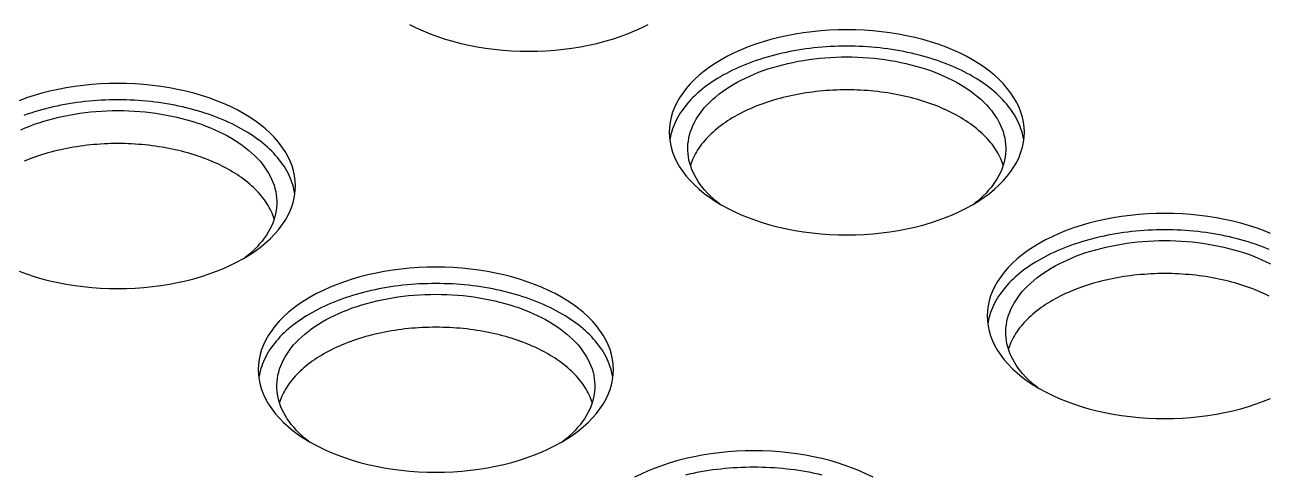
# Model space of a CAD drawing. Extents: x 1.5 to 17.7, y 2.4 to 12.
# Drawn here: x 11.635 to 15.489, y 7.141 to 8.534 of the extents above; entities that cross this region are included whole.
import ezdxf

# ---------------------------------------------------------------- set-up
doc = ezdxf.new("R2010")
doc.units = 0
doc.layers.get('0').update_dxf_attribs({"linetype": 'CONTINUOUS'})

# ---------------------------------------------------------------- blocks, each defined once
blk = doc.blocks.new('A$C44197991')
at = {"color": 0, "linetype": 'CONTINUOUS'}
for points in [[(14.9856, 0.2503, 0), (15.006, 0.2401, 0), (15.0273, 0.2305, 0), (15.0494, 0.2215, 0), (15.0722, 0.2132, 0), (15.0957, 0.2055, 0), (15.1198, 0.1985, 0), (15.1445, 0.1922, 0), (15.1697, 0.1866, 0), (15.1953, 0.1817, 0), (15.2213, 0.1775, 0), (15.2476, 0.1741, 0), (15.2742, 0.1714, 0), (15.301, 0.1695, 0), (15.328, 0.1684, 0), (15.3549, 0.168, 0), (15.3819, 0.1684, 0), (15.4089, 0.1695, 0), (15.4356, 0.1714, 0), (15.4622, 0.1741, 0), (15.4886, 0.1775, 0), (15.5146, 0.1817, 0), (15.5402, 0.1866, 0), (15.5654, 0.1922, 0), (15.5901, 0.1985, 0), (15.6142, 0.2055, 0), (15.6377, 0.2132, 0), (15.6605, 0.2215, 0), (15.6826, 0.2305, 0), (15.7039, 0.2401, 0), (15.7243, 0.2503, 0)], [(16.7288, -0.3076, 0), (16.7474, -0.2963, 0), (16.765, -0.2845, 0), (16.7816, -0.2723, 0), (16.7972, -0.2595, 0), (16.8116, -0.2463, 0), (16.8249, -0.2328, 0), (16.837, -0.2189, 0), (16.848, -0.2046, 0), (16.8577, -0.1901, 0), (16.8662, -0.1753, 0), (16.8734, -0.1603, 0), (16.8793, -0.145, 0), (16.8839, -0.1297, 0), (16.8872, -0.1142, 0), (16.8892, -0.0987, 0), (16.8898, -0.0831, 0), (16.8892, -0.0675, 0), (16.8872, -0.052, 0), (16.8839, -0.0365, 0), (16.8793, -0.0211, 0), (16.8734, -0.0059, 0), (16.8662, 0.0091, 0), (16.8577, 0.0239, 0), (16.848, 0.0384, 0), (16.837, 0.0527, 0), (16.8249, 0.0666, 0), (16.8116, 0.0802, 0), (16.7972, 0.0933, 0), (16.7816, 0.1061, 0), (16.765, 0.1183, 0), (16.7474, 0.1302, 0), (16.7288, 0.1414, 0), (16.7092, 0.1522, 0), (16.6888, 0.1624, 0), (16.6675, 0.172, 0), (16.6454, 0.1809, 0), (16.6226, 0.1893, 0), (16.5991, 0.1969, 0), (16.575, 0.204, 0), (16.5503, 0.2103, 0), (16.5251, 0.2159, 0), (16.4995, 0.2208, 0), (16.4735, 0.2249, 0), (16.4471, 0.2283, 0), (16.4205, 0.231, 0), (16.3938, 0.2329, 0), (16.3668, 0.2341, 0), (16.3398, 0.2344, 0), (16.3129, 0.2341, 0), (16.2859, 0.2329, 0), (16.2591, 0.231, 0), (16.2325, 0.2283, 0), (16.2062, 0.2249, 0), (16.1802, 0.2208, 0), (16.1546, 0.2159, 0), (16.1294, 0.2103, 0), (16.1047, 0.204, 0), (16.0806, 0.1969, 0), (16.0571, 0.1893, 0), (16.0343, 0.1809, 0), (16.0122, 0.172, 0), (15.9909, 0.1624, 0), (15.9705, 0.1522, 0), (15.9509, 0.1414, 0), (15.9323, 0.1302, 0), (15.9147, 0.1183, 0), (15.8981, 0.1061, 0), (15.8825, 0.0933, 0), (15.8681, 0.0802, 0), (15.8548, 0.0666, 0), (15.8426, 0.0527, 0), (15.8317, 0.0384, 0), (15.822, 0.0239, 0), (15.8135, 0.0091, 0), (15.8063, -0.0059, 0), (15.8004, -0.0211, 0), (15.7958, -0.0365, 0), (15.7925, -0.052, 0), (15.7905, -0.0675, 0), (15.7898, -0.0831, 0), (15.7905, -0.0987, 0), (15.7925, -0.1142, 0), (15.7958, -0.1297, 0), (15.8004, -0.145, 0), (15.8063, -0.1603, 0), (15.8135, -0.1753, 0), (15.822, -0.1901, 0), (15.8317, -0.2046, 0), (15.8426, -0.2189, 0), (15.8548, -0.2328, 0), (15.8681, -0.2463, 0), (15.8825, -0.2595, 0), (15.8981, -0.2723, 0), (15.9147, -0.2845, 0), (15.9323, -0.2963, 0), (15.9509, -0.3076, 0), (15.9705, -0.3184, 0), (15.9909, -0.3286, 0), (16.0122, -0.3382, 0), (16.0343, -0.3471, 0), (16.0571, -0.3555, 0), (16.0806, -0.3631, 0), (16.1047, -0.3702, 0), (16.1294, -0.3765, 0), (16.1546, -0.3821, 0), (16.1802, -0.387, 0), (16.2062, -0.3911, 0), (16.2325, -0.3945, 0), (16.2591, -0.3972, 0), (16.2859, -0.3991, 0), (16.3129, -0.4003, 0), (16.3398, -0.4006, 0), (16.3668, -0.4003, 0), (16.3938, -0.3991, 0), (16.4205, -0.3972, 0), (16.4471, -0.3945, 0), (16.4735, -0.3911, 0), (16.4995, -0.387, 0), (16.5251, -0.3821, 0), (16.5503, -0.3765, 0), (16.575, -0.3702, 0), (16.5991, -0.3631, 0), (16.6226, -0.3555, 0), (16.6454, -0.3471, 0), (16.6675, -0.3382, 0), (16.6888, -0.3286, 0), (16.7092, -0.3184, 0), (16.7288, -0.3076, 0)], [(16.8881, -0.1086, 0), (16.8869, -0.1013, 0), (16.8854, -0.0939, 0), (16.8836, -0.0866, 0), (16.8816, -0.0793, 0), (16.8792, -0.072, 0), (16.8766, -0.0648, 0), (16.8736, -0.0576, 0), (16.8704, -0.0504, 0), (16.8669, -0.0433, 0), (16.8631, -0.0363, 0), (16.859, -0.0293, 0), (16.8546, -0.0223, 0), (16.85, -0.0154, 0), (16.845, -0.0086, 0), (16.8398, -0.0018, 0), (16.8344, 0.0049, 0), (16.8286, 0.0115, 0), (16.8226, 0.018, 0), (16.8164, 0.0244, 0), (16.8098, 0.0308, 0), (16.803, 0.0371, 0), (16.796, 0.0433, 0), (16.7887, 0.0493, 0), (16.7812, 0.0553, 0), (16.7735, 0.0612, 0), (16.7655, 0.067, 0), (16.7572, 0.0727, 0), (16.7488, 0.0782, 0), (16.7401, 0.0837, 0), (16.7312, 0.089, 0), (16.7221, 0.0942, 0), (16.7128, 0.0993, 0), (16.7033, 0.1042, 0), (16.6936, 0.109, 0), (16.6837, 0.1137, 0), (16.6736, 0.1183, 0), (16.6633, 0.1227, 0), (16.6529, 0.127, 0), (16.6423, 0.1311, 0), (16.6315, 0.1351, 0), (16.6205, 0.1389, 0), (16.6094, 0.1426, 0), (16.5982, 0.1462, 0), (16.5868, 0.1496, 0), (16.5753, 0.1528, 0), (16.5637, 0.1559, 0), (16.5519, 0.1589, 0), (16.5401, 0.1616, 0), (16.5281, 0.1642, 0), (16.516, 0.1667, 0), (16.5038, 0.169, 0), (16.4915, 0.1711, 0), (16.4792, 0.1731, 0), (16.4668, 0.1748, 0), (16.4543, 0.1765, 0), (16.4417, 0.1779, 0), (16.4291, 0.1792, 0), (16.4164, 0.1803, 0), (16.4037, 0.1813, 0), (16.391, 0.182, 0), (16.3782, 0.1826, 0), (16.3654, 0.1831, 0), (16.3526, 0.1833, 0), (16.3398, 0.1834, 0), (16.327, 0.1833, 0), (16.3142, 0.1831, 0), (16.3015, 0.1826, 0), (16.2887, 0.182, 0), (16.2759, 0.1813, 0), (16.2632, 0.1803, 0), (16.2506, 0.1792, 0), (16.238, 0.1779, 0), (16.2254, 0.1765, 0), (16.2129, 0.1748, 0), (16.2005, 0.1731, 0), (16.1881, 0.1711, 0), (16.1759, 0.169, 0), (16.1637, 0.1667, 0), (16.1516, 0.1642, 0), (16.1396, 0.1616, 0), (16.1278, 0.1589, 0), (16.116, 0.1559, 0), (16.1044, 0.1528, 0), (16.0928, 0.1496, 0), (16.0815, 0.1462, 0), (16.0702, 0.1426, 0), (16.0591, 0.1389, 0), (16.0482, 0.1351, 0), (16.0374, 0.1311, 0), (16.0268, 0.127, 0), (16.0164, 0.1227, 0), (16.0061, 0.1183, 0), (15.996, 0.1137, 0), (15.9861, 0.109, 0), (15.9764, 0.1042, 0), (15.9669, 0.0993, 0), (15.9576, 0.0942, 0), (15.9485, 0.089, 0), (15.9396, 0.0837, 0), (15.9309, 0.0782, 0), (15.9225, 0.0727, 0), (15.9142, 0.067, 0), (15.9062, 0.0612, 0), (15.8985, 0.0553, 0), (15.8909, 0.0493, 0), (15.8837, 0.0433, 0), (15.8766, 0.0371, 0), (15.8699, 0.0308, 0), (15.8633, 0.0244, 0), (15.8571, 0.018, 0), (15.8511, 0.0115, 0), (15.8453, 0.0049, 0), (15.8399, -0.0018, 0), (15.8347, -0.0086, 0), (15.8297, -0.0154, 0), (15.8251, -0.0223, 0), (15.8207, -0.0293, 0), (15.8166, -0.0363, 0), (15.8128, -0.0433, 0), (15.8093, -0.0504, 0), (15.8061, -0.0576, 0), (15.8031, -0.0648, 0), (15.8005, -0.072, 0), (15.7981, -0.0793, 0), (15.796, -0.0866, 0), (15.7943, -0.0939, 0), (15.7928, -0.1013, 0), (15.7916, -0.1086, 0)], [(15.9454, -0.3044, 0), (15.9354, -0.2964, 0), (15.926, -0.2882, 0), (15.917, -0.2799, 0), (15.9085, -0.2714, 0), (15.9005, -0.2627, 0), (15.8931, -0.2538, 0), (15.8862, -0.2448, 0), (15.8799, -0.2357, 0), (15.874, -0.2265, 0), (15.8688, -0.2171, 0), (15.8641, -0.2077, 0), (15.86, -0.1981, 0), (15.8564, -0.1885, 0), (15.8535, -0.1788, 0), (15.8511, -0.1691, 0), (15.8493, -0.1593, 0), (15.8481, -0.1495, 0), (15.8474, -0.1397, 0), (15.8474, -0.1299, 0), (15.8479, -0.1201, 0), (15.8491, -0.1102, 0), (15.8508, -0.1005, 0), (15.8531, -0.0907, 0), (15.856, -0.081, 0), (15.8595, -0.0714, 0), (15.8635, -0.0619, 0), (15.8681, -0.0524, 0), (15.8733, -0.043, 0), (15.879, -0.0338, 0), (15.8853, -0.0246, 0), (15.8921, -0.0156, 0), (15.8995, -0.0068, 0), (15.9074, 0.0019, 0), (15.9158, 0.0105, 0), (15.9247, 0.0189, 0), (15.9341, 0.0271, 0), (15.944, 0.0351, 0), (15.9544, 0.0429, 0), (15.9652, 0.0504, 0), (15.9765, 0.0578, 0), (15.9882, 0.065, 0), (16.0003, 0.0718, 0), (16.0129, 0.0785, 0), (16.0258, 0.0849, 0), (16.0391, 0.091, 0), (16.0527, 0.0969, 0), (16.0667, 0.1025, 0), (16.0811, 0.1078, 0), (16.0957, 0.1128, 0), (16.1107, 0.1176, 0), (16.1259, 0.122, 0), (16.1413, 0.1261, 0), (16.157, 0.1299, 0), (16.1729, 0.1334, 0), (16.1891, 0.1366, 0), (16.2053, 0.1394, 0), (16.2218, 0.1419, 0), (16.2384, 0.1441, 0), (16.2551, 0.146, 0), (16.2719, 0.1475, 0), (16.2889, 0.1487, 0), (16.3058, 0.1495, 0), (16.3228, 0.15, 0), (16.3398, 0.1502, 0), (16.3569, 0.15, 0), (16.3739, 0.1495, 0), (16.3908, 0.1487, 0), (16.4077, 0.1475, 0), (16.4246, 0.146, 0), (16.4413, 0.1441, 0), (16.4579, 0.1419, 0), (16.4743, 0.1394, 0), (16.4906, 0.1366, 0), (16.5068, 0.1334, 0), (16.5227, 0.1299, 0), (16.5384, 0.1261, 0), (16.5538, 0.122, 0), (16.569, 0.1176, 0), (16.584, 0.1128, 0), (16.5986, 0.1078, 0), (16.6129, 0.1025, 0), (16.6269, 0.0969, 0), (16.6406, 0.091, 0), (16.6539, 0.0849, 0), (16.6668, 0.0785, 0), (16.6794, 0.0718, 0), (16.6915, 0.065, 0), (16.7032, 0.0578, 0), (16.7145, 0.0504, 0), (16.7253, 0.0429, 0), (16.7357, 0.0351, 0), (16.7456, 0.0271, 0), (16.755, 0.0189, 0), (16.7639, 0.0105, 0), (16.7723, 0.0019, 0), (16.7802, -0.0068, 0), (16.7875, -0.0156, 0), (16.7944, -0.0246, 0), (16.8007, -0.0338, 0), (16.8064, -0.043, 0), (16.8116, -0.0524, 0), (16.8162, -0.0619, 0), (16.8202, -0.0714, 0), (16.8237, -0.081, 0), (16.8266, -0.0907, 0), (16.8289, -0.1005, 0), (16.8306, -0.1102, 0), (16.8317, -0.1201, 0), (16.8323, -0.1299, 0), (16.8322, -0.1397, 0), (16.8316, -0.1495, 0), (16.8304, -0.1593, 0), (16.8286, -0.1691, 0), (16.8262, -0.1788, 0), (16.8232, -0.1885, 0), (16.8197, -0.1981, 0), (16.8156, -0.2077, 0), (16.8109, -0.2171, 0), (16.8056, -0.2265, 0), (16.7998, -0.2357, 0), (16.7935, -0.2448, 0), (16.7866, -0.2538, 0), (16.7791, -0.2627, 0), (16.7712, -0.2714, 0), (16.7627, -0.2799, 0), (16.7537, -0.2882, 0), (16.7443, -0.2964, 0), (16.7343, -0.3044, 0)], [(14.4711, -0.4738, 0), (14.4897, -0.4626, 0), (14.5073, -0.4508, 0), (14.5239, -0.4385, 0), (14.5395, -0.4257, 0), (14.5539, -0.4126, 0), (14.5672, -0.399, 0), (14.5793, -0.3851, 0), (14.5903, -0.3708, 0), (14.6, -0.3563, 0), (14.6085, -0.3415, 0), (14.6157, -0.3265, 0), (14.6216, -0.3113, 0), (14.6262, -0.2959, 0), (14.6295, -0.2804, 0), (14.6315, -0.2649, 0), (14.6322, -0.2493, 0), (14.6315, -0.2337, 0), (14.6295, -0.2182, 0), (14.6262, -0.2027, 0), (14.6216, -0.1874, 0), (14.6157, -0.1722, 0), (14.6085, -0.1571, 0), (14.6, -0.1423, 0), (14.5903, -0.1278, 0), (14.5793, -0.1135, 0), (14.5672, -0.0996, 0), (14.5539, -0.0861, 0), (14.5395, -0.0729, 0), (14.5239, -0.0602, 0), (14.5073, -0.0479, 0), (14.4897, -0.0361, 0), (14.4711, -0.0248, 0), (14.4515, -0.014, 0), (14.4311, -0.0038, 0), (14.4098, 0.0057, 0), (14.3877, 0.0147, 0), (14.3649, 0.0231, 0), (14.3414, 0.0307, 0), (14.3173, 0.0377, 0), (14.2926, 0.0441, 0), (14.2674, 0.0497, 0), (14.2418, 0.0546, 0), (14.2158, 0.0587, 0), (14.1895, 0.0621, 0), (14.1629, 0.0648, 0), (14.1361, 0.0667, 0), (14.1091, 0.0678, 0), (14.0822, 0.0682, 0), (14.0552, 0.0678, 0), (14.0282, 0.0667, 0), (14.0015, 0.0648, 0), (13.9749, 0.0621, 0), (13.9485, 0.0587, 0), (13.9225, 0.0546, 0), (13.8969, 0.0497, 0), (13.8717, 0.0441, 0), (13.847, 0.0377, 0), (13.8229, 0.0307, 0), (13.7994, 0.0231, 0), (13.7766, 0.0147, 0)], [(13.7766, -0.5133, 0), (13.7994, -0.5217, 0), (13.8229, -0.5294, 0), (13.847, -0.5364, 0), (13.8717, -0.5427, 0), (13.8969, -0.5483, 0), (13.9225, -0.5532, 0), (13.9485, -0.5573, 0), (13.9749, -0.5608, 0), (14.0015, -0.5634, 0), (14.0282, -0.5653, 0), (14.0552, -0.5665, 0), (14.0822, -0.5669, 0), (14.1091, -0.5665, 0), (14.1361, -0.5653, 0), (14.1629, -0.5634, 0), (14.1895, -0.5608, 0), (14.2158, -0.5573, 0), (14.2418, -0.5532, 0), (14.2674, -0.5483, 0), (14.2926, -0.5427, 0), (14.3173, -0.5364, 0), (14.3414, -0.5294, 0), (14.3649, -0.5217, 0), (14.3877, -0.5133, 0), (14.4098, -0.5044, 0), (14.4311, -0.4948, 0), (14.4515, -0.4846, 0), (14.4711, -0.4738, 0)], [(16.8243, -0.1852, 0), (16.8223, -0.1791, 0), (16.8201, -0.1731, 0), (16.8176, -0.1671, 0), (16.8148, -0.1611, 0), (16.8119, -0.1551, 0), (16.8087, -0.1492, 0), (16.8054, -0.1434, 0), (16.8018, -0.1376, 0), (16.7979, -0.1318, 0), (16.7939, -0.1261, 0), (16.7897, -0.1204, 0), (16.7852, -0.1148, 0), (16.7805, -0.1092, 0), (16.7756, -0.1037, 0), (16.7706, -0.0983, 0), (16.7653, -0.0929, 0), (16.7598, -0.0876, 0), (16.7541, -0.0824, 0), (16.7482, -0.0772, 0), (16.7421, -0.0722, 0), (16.7359, -0.0671, 0), (16.7294, -0.0622, 0), (16.7228, -0.0574, 0), (16.7159, -0.0526, 0), (16.709, -0.0479, 0), (16.7018, -0.0434, 0), (16.6944, -0.0389, 0), (16.6869, -0.0345, 0), (16.6793, -0.0302, 0), (16.6714, -0.0259, 0), (16.6634, -0.0218, 0), (16.6553, -0.0178, 0), (16.647, -0.0139, 0), (16.6386, -0.0101, 0), (16.63, -0.0064, 0), (16.6213, -0.0028, 0), (16.6124, 0.0006, 0), (16.6035, 0.004, 0), (16.5944, 0.0072, 0), (16.5851, 0.0104, 0), (16.5758, 0.0134, 0), (16.5664, 0.0163, 0), (16.5568, 0.0191, 0), (16.5472, 0.0217, 0), (16.5374, 0.0243, 0), (16.5276, 0.0267, 0), (16.5176, 0.029, 0), (16.5076, 0.0312, 0), (16.4975, 0.0332, 0), (16.4873, 0.0351, 0), (16.4771, 0.0369, 0), (16.4668, 0.0385, 0), (16.4564, 0.0401, 0), (16.446, 0.0415, 0), (16.4355, 0.0427, 0), (16.425, 0.0439, 0), (16.4144, 0.0449, 0), (16.4039, 0.0457, 0), (16.3932, 0.0465, 0), (16.3826, 0.0471, 0), (16.3719, 0.0476, 0), (16.3612, 0.0479, 0), (16.3505, 0.0481, 0), (16.3398, 0.0482, 0), (16.3291, 0.0481, 0), (16.3185, 0.0479, 0), (16.3078, 0.0476, 0), (16.2971, 0.0471, 0), (16.2865, 0.0465, 0), (16.2758, 0.0457, 0), (16.2652, 0.0449, 0), (16.2547, 0.0439, 0), (16.2442, 0.0427, 0), (16.2337, 0.0415, 0), (16.2233, 0.0401, 0), (16.2129, 0.0385, 0), (16.2026, 0.0369, 0), (16.1924, 0.0351, 0), (16.1822, 0.0332, 0), (16.1721, 0.0312, 0), (16.1621, 0.029, 0), (16.1521, 0.0267, 0), (16.1423, 0.0243, 0), (16.1325, 0.0217, 0), (16.1229, 0.0191, 0), (16.1133, 0.0163, 0), (16.1039, 0.0134, 0), (16.0945, 0.0104, 0), (16.0853, 0.0072, 0), (16.0762, 0.004, 0), (16.0672, 0.0006, 0), (16.0584, -0.0028, 0), (16.0497, -0.0064, 0), (16.0411, -0.0101, 0), (16.0327, -0.0139, 0), (16.0244, -0.0178, 0), (16.0162, -0.0218, 0), (16.0083, -0.0259, 0), (16.0004, -0.0302, 0), (15.9928, -0.0345, 0), (15.9852, -0.0389, 0), (15.9779, -0.0434, 0), (15.9707, -0.0479, 0), (15.9637, -0.0526, 0), (15.9569, -0.0574, 0), (15.9503, -0.0622, 0), (15.9438, -0.0671, 0), (15.9376, -0.0722, 0), (15.9315, -0.0772, 0), (15.9256, -0.0824, 0), (15.9199, -0.0876, 0), (15.9144, -0.0929, 0), (15.9091, -0.0983, 0), (15.904, -0.1037, 0), (15.8992, -0.1092, 0), (15.8945, -0.1148, 0), (15.89, -0.1204, 0), (15.8858, -0.1261, 0), (15.8817, -0.1318, 0), (15.8779, -0.1376, 0), (15.8743, -0.1434, 0), (15.8709, -0.1492, 0), (15.8678, -0.1551, 0), (15.8648, -0.1611, 0), (15.8621, -0.1671, 0), (15.8596, -0.1731, 0), (15.8574, -0.1791, 0), (15.8553, -0.1852, 0)], [(14.6304, -0.2748, 0), (14.6292, -0.2675, 0), (14.6277, -0.2601, 0), (14.626, -0.2528, 0), (14.6239, -0.2455, 0), (14.6215, -0.2382, 0), (14.6189, -0.231, 0), (14.6159, -0.2238, 0), (14.6127, -0.2166, 0), (14.6092, -0.2095, 0), (14.6054, -0.2025, 0), (14.6013, -0.1955, 0), (14.5969, -0.1885, 0), (14.5923, -0.1816, 0), (14.5873, -0.1748, 0), (14.5821, -0.168, 0), (14.5767, -0.1614, 0), (14.5709, -0.1547, 0), (14.5649, -0.1482, 0), (14.5587, -0.1418, 0), (14.5521, -0.1354, 0), (14.5454, -0.1291, 0), (14.5383, -0.123, 0), (14.531, -0.1169, 0), (14.5235, -0.1109, 0), (14.5158, -0.105, 0), (14.5078, -0.0992, 0), (14.4995, -0.0936, 0), (14.4911, -0.088, 0), (14.4824, -0.0826, 0), (14.4735, -0.0772, 0), (14.4644, -0.072, 0), (14.4551, -0.067, 0), (14.4456, -0.062, 0), (14.4359, -0.0572, 0), (14.426, -0.0525, 0), (14.4159, -0.0479, 0), (14.4056, -0.0435, 0), (14.3952, -0.0392, 0), (14.3846, -0.0351, 0), (14.3738, -0.0311, 0), (14.3628, -0.0273, 0), (14.3518, -0.0236, 0), (14.3405, -0.02, 0), (14.3291, -0.0166, 0), (14.3176, -0.0134, 0), (14.306, -0.0103, 0), (14.2942, -0.0074, 0), (14.2824, -0.0046, 0), (14.2704, -0.002, 0), (14.2583, 0.0005, 0), (14.2461, 0.0028, 0), (14.2339, 0.0049, 0), (14.2215, 0.0068, 0), (14.2091, 0.0086, 0), (14.1966, 0.0103, 0), (14.184, 0.0117, 0), (14.1714, 0.013, 0), (14.1587, 0.0141, 0), (14.146, 0.015, 0), (14.1333, 0.0158, 0), (14.1205, 0.0164, 0), (14.1078, 0.0169, 0), (14.095, 0.0171, 0), (14.0822, 0.0172, 0), (14.0693, 0.0171, 0), (14.0565, 0.0169, 0), (14.0438, 0.0164, 0), (14.031, 0.0158, 0), (14.0183, 0.015, 0), (14.0056, 0.0141, 0), (13.9929, 0.013, 0), (13.9803, 0.0117, 0), (13.9677, 0.0103, 0), (13.9552, 0.0086, 0), (13.9428, 0.0068, 0), (13.9305, 0.0049, 0), (13.9182, 0.0028, 0), (13.906, 0.0005, 0), (13.8939, -0.002, 0), (13.8819, -0.0046, 0), (13.8701, -0.0074, 0), (13.8583, -0.0103, 0), (13.8467, -0.0134, 0), (13.8352, -0.0166, 0), (13.8238, -0.02, 0), (13.8125, -0.0236, 0), (13.8015, -0.0273, 0), (13.7905, -0.0311, 0)], [(13.7814, -0.0752, 0), (13.7951, -0.0693, 0), (13.8091, -0.0637, 0), (13.8234, -0.0584, 0), (13.838, -0.0534, 0), (13.853, -0.0487, 0), (13.8682, -0.0442, 0), (13.8836, -0.0401, 0), (13.8993, -0.0363, 0), (13.9152, -0.0328, 0), (13.9314, -0.0297, 0), (13.9477, -0.0268, 0), (13.9641, -0.0243, 0), (13.9807, -0.0221, 0), (13.9974, -0.0202, 0), (14.0143, -0.0187, 0), (14.0312, -0.0175, 0), (14.0481, -0.0167, 0), (14.0651, -0.0162, 0), (14.0822, -0.016, 0), (14.0992, -0.0162, 0), (14.1162, -0.0167, 0), (14.1331, -0.0175, 0), (14.15, -0.0187, 0), (14.1669, -0.0202, 0), (14.1836, -0.0221, 0), (14.2002, -0.0243, 0), (14.2166, -0.0268, 0), (14.2329, -0.0297, 0), (14.2491, -0.0328, 0), (14.265, -0.0363, 0), (14.2807, -0.0401, 0), (14.2961, -0.0442, 0), (14.3113, -0.0487, 0), (14.3263, -0.0534, 0), (14.3409, -0.0584, 0), (14.3552, -0.0637, 0), (14.3693, -0.0693, 0), (14.3829, -0.0752, 0), (14.3962, -0.0813, 0), (14.4091, -0.0877, 0), (14.4217, -0.0944, 0), (14.4338, -0.1013, 0), (14.4455, -0.1084, 0), (14.4568, -0.1158, 0), (14.4676, -0.1234, 0), (14.478, -0.1312, 0), (14.4879, -0.1392, 0), (14.4973, -0.1473, 0), (14.5062, -0.1557, 0), (14.5146, -0.1643, 0), (14.5225, -0.173, 0), (14.5299, -0.1819, 0), (14.5367, -0.1909, 0), (14.543, -0.2, 0), (14.5487, -0.2092, 0), (14.5539, -0.2186, 0), (14.5585, -0.2281, 0), (14.5625, -0.2376, 0), (14.566, -0.2473, 0), (14.5689, -0.2569, 0), (14.5712, -0.2667, 0), (14.5729, -0.2765, 0), (14.574, -0.2863, 0), (14.5746, -0.2961, 0), (14.5746, -0.3059, 0), (14.5739, -0.3157, 0), (14.5727, -0.3256, 0), (14.5709, -0.3353, 0), (14.5685, -0.3451, 0), (14.5656, -0.3547, 0), (14.562, -0.3644, 0), (14.5579, -0.3739, 0), (14.5532, -0.3833, 0), (14.5479, -0.3927, 0), (14.5421, -0.4019, 0), (14.5358, -0.4111, 0), (14.5289, -0.42, 0), (14.5214, -0.4289, 0), (14.5135, -0.4376, 0), (14.505, -0.4461, 0), (14.496, -0.4545, 0), (14.4866, -0.4626, 0), (14.4766, -0.4706, 0)], [(14.5667, -0.3514, 0), (14.5646, -0.3453, 0), (14.5624, -0.3393, 0), (14.5599, -0.3333, 0), (14.5572, -0.3273, 0), (14.5542, -0.3214, 0), (14.5511, -0.3155, 0), (14.5477, -0.3096, 0), (14.5441, -0.3038, 0), (14.5403, -0.298, 0), (14.5362, -0.2923, 0), (14.532, -0.2866, 0), (14.5275, -0.281, 0), (14.5228, -0.2754, 0), (14.5179, -0.2699, 0), (14.5129, -0.2645, 0), (14.5076, -0.2591, 0), (14.5021, -0.2538, 0), (14.4964, -0.2486, 0), (14.4905, -0.2435, 0), (14.4844, -0.2384, 0), (14.4782, -0.2334, 0), (14.4717, -0.2284, 0), (14.4651, -0.2236, 0), (14.4583, -0.2188, 0), (14.4513, -0.2142, 0), (14.4441, -0.2096, 0), (14.4367, -0.2051, 0), (14.4292, -0.2007, 0), (14.4216, -0.1964, 0), (14.4137, -0.1922, 0), (14.4057, -0.1881, 0), (14.3976, -0.184, 0), (14.3893, -0.1801, 0), (14.3809, -0.1763, 0), (14.3723, -0.1726, 0), (14.3636, -0.1691, 0), (14.3547, -0.1656, 0), (14.3458, -0.1622, 0), (14.3367, -0.159, 0), (14.3275, -0.1558, 0), (14.3181, -0.1528, 0), (14.3087, -0.1499, 0), (14.2991, -0.1471, 0), (14.2895, -0.1445, 0), (14.2797, -0.1419, 0), (14.2699, -0.1395, 0), (14.2599, -0.1372, 0), (14.2499, -0.1351, 0), (14.2398, -0.133, 0), (14.2296, -0.1311, 0), (14.2194, -0.1293, 0), (14.2091, -0.1277, 0), (14.1987, -0.1261, 0), (14.1883, -0.1247, 0), (14.1778, -0.1235, 0), (14.1673, -0.1223, 0), (14.1568, -0.1213, 0), (14.1462, -0.1205, 0), (14.1355, -0.1197, 0), (14.1249, -0.1191, 0), (14.1142, -0.1187, 0), (14.1035, -0.1183, 0), (14.0929, -0.1181, 0), (14.0822, -0.1181, 0), (14.0715, -0.1181, 0), (14.0608, -0.1183, 0), (14.0501, -0.1187, 0), (14.0394, -0.1191, 0), (14.0288, -0.1197, 0), (14.0181, -0.1205, 0), (14.0075, -0.1213, 0), (13.997, -0.1223, 0), (13.9865, -0.1235, 0), (13.976, -0.1247, 0), (13.9656, -0.1261, 0), (13.9552, -0.1277, 0), (13.9449, -0.1293, 0), (13.9347, -0.1311, 0), (13.9245, -0.133, 0), (13.9144, -0.1351, 0), (13.9044, -0.1372, 0), (13.8944, -0.1395, 0), (13.8846, -0.1419, 0), (13.8748, -0.1445, 0), (13.8652, -0.1471, 0), (13.8556, -0.1499, 0), (13.8462, -0.1528, 0), (13.8368, -0.1558, 0), (13.8276, -0.159, 0), (13.8185, -0.1622, 0), (13.8096, -0.1656, 0), (13.8007, -0.1691, 0), (13.792, -0.1726, 0)], [(17.6524, -0.3967, 0), (17.6303, -0.3877, 0), (17.6075, -0.3794, 0), (17.584, -0.3717, 0), (17.5599, -0.3647, 0), (17.5352, -0.3584, 0), (17.51, -0.3527, 0), (17.4844, -0.3479, 0), (17.4584, -0.3437, 0), (17.432, -0.3403, 0), (17.4054, -0.3376, 0), (17.3787, -0.3357, 0), (17.3517, -0.3346, 0), (17.3247, -0.3342, 0), (17.2978, -0.3346, 0), (17.2708, -0.3357, 0), (17.244, -0.3376, 0), (17.2174, -0.3403, 0), (17.1911, -0.3437, 0), (17.1651, -0.3479, 0), (17.1395, -0.3527, 0), (17.1143, -0.3584, 0), (17.0896, -0.3647, 0), (17.0655, -0.3717, 0), (17.042, -0.3794, 0), (17.0192, -0.3877, 0), (16.9971, -0.3967, 0), (16.9758, -0.4063, 0), (16.9554, -0.4164, 0), (16.9358, -0.4272, 0), (16.9172, -0.4385, 0), (16.8996, -0.4503, 0), (16.883, -0.4626, 0), (16.8674, -0.4753, 0), (16.853, -0.4885, 0), (16.8397, -0.502, 0), (16.8275, -0.516, 0), (16.8166, -0.5302, 0), (16.8069, -0.5448, 0), (16.7984, -0.5596, 0), (16.7912, -0.5746, 0), (16.7853, -0.5898, 0), (16.7807, -0.6051, 0), (16.7774, -0.6206, 0), (16.7754, -0.6361, 0), (16.7747, -0.6517, 0), (16.7754, -0.6673, 0), (16.7774, -0.6829, 0), (16.7807, -0.6983, 0), (16.7853, -0.7137, 0), (16.7912, -0.7289, 0), (16.7984, -0.7439, 0), (16.8069, -0.7587, 0), (16.8166, -0.7732, 0), (16.8275, -0.7875, 0), (16.8397, -0.8014, 0), (16.853, -0.815, 0), (16.8674, -0.8281, 0), (16.883, -0.8409, 0), (16.8996, -0.8532, 0), (16.9172, -0.865, 0), (16.9358, -0.8763, 0), (16.9554, -0.887, 0), (16.9758, -0.8972, 0), (16.9971, -0.9068, 0), (17.0192, -0.9158, 0), (17.042, -0.9241, 0), (17.0655, -0.9318, 0), (17.0896, -0.9388, 0), (17.1143, -0.9451, 0), (17.1395, -0.9507, 0), (17.1651, -0.9556, 0), (17.1911, -0.9598, 0), (17.2174, -0.9632, 0), (17.244, -0.9658, 0), (17.2708, -0.9677, 0), (17.2978, -0.9689, 0), (17.3247, -0.9693, 0), (17.3517, -0.9689, 0), (17.3787, -0.9677, 0), (17.4054, -0.9658, 0), (17.432, -0.9632, 0), (17.4584, -0.9598, 0), (17.4844, -0.9556, 0), (17.51, -0.9507, 0), (17.5352, -0.9451, 0), (17.5599, -0.9388, 0), (17.584, -0.9318, 0), (17.6075, -0.9241, 0), (17.6303, -0.9158, 0), (17.6524, -0.9068, 0)], [(17.6482, -0.4459, 0), (17.6378, -0.4417, 0), (17.6272, -0.4375, 0), (17.6164, -0.4335, 0), (17.6054, -0.4297, 0), (17.5943, -0.426, 0), (17.5831, -0.4224, 0), (17.5717, -0.419, 0), (17.5602, -0.4158, 0), (17.5486, -0.4127, 0), (17.5368, -0.4098, 0), (17.525, -0.407, 0), (17.513, -0.4044, 0), (17.5009, -0.4019, 0), (17.4887, -0.3997, 0), (17.4764, -0.3975, 0), (17.4641, -0.3956, 0), (17.4517, -0.3938, 0), (17.4392, -0.3922, 0), (17.4266, -0.3907, 0), (17.414, -0.3894, 0), (17.4013, -0.3883, 0), (17.3886, -0.3874, 0), (17.3759, -0.3866, 0), (17.3631, -0.386, 0), (17.3503, -0.3856, 0), (17.3375, -0.3853, 0), (17.3247, -0.3852, 0), (17.3119, -0.3853, 0), (17.2991, -0.3856, 0), (17.2863, -0.386, 0), (17.2736, -0.3866, 0), (17.2608, -0.3874, 0), (17.2481, -0.3883, 0), (17.2355, -0.3894, 0), (17.2229, -0.3907, 0), (17.2103, -0.3922, 0), (17.1978, -0.3938, 0), (17.1854, -0.3956, 0), (17.173, -0.3975, 0), (17.1608, -0.3997, 0), (17.1486, -0.4019, 0), (17.1365, -0.4044, 0), (17.1245, -0.407, 0), (17.1127, -0.4098, 0), (17.1009, -0.4127, 0), (17.0893, -0.4158, 0), (17.0777, -0.419, 0), (17.0664, -0.4224, 0), (17.0551, -0.426, 0), (17.044, -0.4297, 0), (17.0331, -0.4335, 0), (17.0223, -0.4375, 0), (17.0117, -0.4417, 0), (17.0013, -0.4459, 0), (16.991, -0.4504, 0), (16.9809, -0.4549, 0), (16.971, -0.4596, 0), (16.9613, -0.4644, 0), (16.9518, -0.4694, 0), (16.9425, -0.4745, 0), (16.9334, -0.4797, 0), (16.9245, -0.485, 0), (16.9158, -0.4904, 0), (16.9074, -0.496, 0), (16.8991, -0.5016, 0), (16.8911, -0.5074, 0), (16.8834, -0.5133, 0), (16.8758, -0.5193, 0), (16.8686, -0.5254, 0), (16.8615, -0.5315, 0), (16.8548, -0.5378, 0), (16.8482, -0.5442, 0), (16.842, -0.5506, 0), (16.836, -0.5572, 0), (16.8302, -0.5638, 0), (16.8248, -0.5705, 0), (16.8196, -0.5772, 0), (16.8146, -0.584, 0), (16.81, -0.5909, 0), (16.8056, -0.5979, 0), (16.8015, -0.6049, 0), (16.7977, -0.612, 0), (16.7942, -0.6191, 0), (16.791, -0.6262, 0), (16.788, -0.6334, 0), (16.7854, -0.6406, 0), (16.783, -0.6479, 0), (16.7809, -0.6552, 0), (16.7792, -0.6625, 0), (16.7777, -0.6699, 0), (16.7765, -0.6772, 0)], [(16.9303, -0.873, 0), (16.9203, -0.865, 0), (16.9109, -0.8569, 0), (16.9019, -0.8485, 0), (16.8934, -0.84, 0), (16.8854, -0.8313, 0), (16.878, -0.8225, 0), (16.8711, -0.8135, 0), (16.8648, -0.8044, 0), (16.8589, -0.7951, 0), (16.8537, -0.7858, 0), (16.849, -0.7763, 0), (16.8449, -0.7668, 0), (16.8413, -0.7572, 0), (16.8384, -0.7475, 0), (16.836, -0.7377, 0), (16.8342, -0.728, 0), (16.833, -0.7182, 0), (16.8323, -0.7083, 0), (16.8323, -0.6985, 0), (16.8328, -0.6887, 0), (16.834, -0.6789, 0), (16.8357, -0.6691, 0), (16.838, -0.6594, 0), (16.8409, -0.6497, 0), (16.8444, -0.64, 0), (16.8484, -0.6305, 0), (16.853, -0.621, 0), (16.8582, -0.6117, 0), (16.8639, -0.6024, 0), (16.8702, -0.5933, 0), (16.877, -0.5843, 0), (16.8844, -0.5754, 0), (16.8923, -0.5667, 0), (16.9007, -0.5581, 0), (16.9096, -0.5498, 0), (16.919, -0.5416, 0), (16.9289, -0.5336, 0), (16.9393, -0.5258, 0), (16.9501, -0.5182, 0), (16.9614, -0.5108, 0), (16.9731, -0.5037, 0), (16.9852, -0.4968, 0), (16.9978, -0.4901, 0), (17.0107, -0.4837, 0), (17.024, -0.4776, 0), (17.0376, -0.4717, 0), (17.0516, -0.4661, 0), (17.066, -0.4608, 0), (17.0806, -0.4558, 0), (17.0956, -0.4511, 0), (17.1108, -0.4467, 0), (17.1262, -0.4425, 0), (17.1419, -0.4387, 0), (17.1578, -0.4352, 0), (17.174, -0.4321, 0), (17.1902, -0.4292, 0), (17.2067, -0.4267, 0), (17.2233, -0.4245, 0), (17.24, -0.4227, 0), (17.2568, -0.4211, 0), (17.2737, -0.4199, 0), (17.2907, -0.4191, 0), (17.3077, -0.4186, 0), (17.3247, -0.4184, 0), (17.3418, -0.4186, 0), (17.3588, -0.4191, 0), (17.3757, -0.4199, 0), (17.3926, -0.4211, 0), (17.4095, -0.4227, 0), (17.4262, -0.4245, 0), (17.4428, -0.4267, 0), (17.4592, -0.4292, 0), (17.4755, -0.4321, 0), (17.4916, -0.4352, 0), (17.5076, -0.4387, 0), (17.5233, -0.4425, 0), (17.5387, -0.4467, 0), (17.5539, -0.4511, 0), (17.5689, -0.4558, 0), (17.5835, -0.4608, 0), (17.5978, -0.4661, 0), (17.6118, -0.4717, 0), (17.6255, -0.4776, 0), (17.6388, -0.4837, 0), (17.6517, -0.4901, 0)], [(15.456, -1.0425, 0), (15.4746, -1.0312, 0), (15.4922, -1.0194, 0), (15.5088, -1.0071, 0), (15.5244, -0.9944, 0), (15.5388, -0.9812, 0), (15.5521, -0.9676, 0), (15.5642, -0.9537, 0), (15.5752, -0.9395, 0), (15.5849, -0.9249, 0), (15.5934, -0.9101, 0), (15.6006, -0.8951, 0), (15.6065, -0.8799, 0), (15.6111, -0.8645, 0), (15.6144, -0.8491, 0), (15.6164, -0.8335, 0), (15.6171, -0.8179, 0), (15.6164, -0.8024, 0), (15.6144, -0.7868, 0), (15.6111, -0.7714, 0), (15.6065, -0.756, 0), (15.6006, -0.7408, 0), (15.5934, -0.7258, 0), (15.5849, -0.711, 0), (15.5752, -0.6964, 0), (15.5642, -0.6822, 0), (15.5521, -0.6683, 0), (15.5388, -0.6547, 0), (15.5244, -0.6415, 0), (15.5088, -0.6288, 0), (15.4922, -0.6165, 0), (15.4746, -0.6047, 0), (15.456, -0.5934, 0), (15.4364, -0.5827, 0), (15.416, -0.5725, 0), (15.3947, -0.5629, 0), (15.3726, -0.5539, 0), (15.3498, -0.5456, 0), (15.3263, -0.5379, 0), (15.3022, -0.5309, 0), (15.2775, -0.5246, 0), (15.2523, -0.519, 0), (15.2267, -0.5141, 0), (15.2007, -0.5099, 0), (15.1744, -0.5065, 0), (15.1478, -0.5038, 0), (15.121, -0.5019, 0), (15.094, -0.5008, 0), (15.0671, -0.5004, 0), (15.0401, -0.5008, 0), (15.0131, -0.5019, 0), (14.9863, -0.5038, 0), (14.9598, -0.5065, 0), (14.9334, -0.5099, 0), (14.9074, -0.5141, 0), (14.8818, -0.519, 0), (14.8566, -0.5246, 0), (14.8319, -0.5309, 0), (14.8078, -0.5379, 0), (14.7843, -0.5456, 0), (14.7615, -0.5539, 0), (14.7394, -0.5629, 0), (14.7181, -0.5725, 0), (14.6977, -0.5827, 0), (14.6781, -0.5934, 0), (14.6595, -0.6047, 0), (14.6419, -0.6165, 0), (14.6253, -0.6288, 0), (14.6097, -0.6415, 0), (14.5953, -0.6547, 0), (14.582, -0.6683, 0), (14.5699, -0.6822, 0), (14.5589, -0.6964, 0), (14.5492, -0.711, 0), (14.5407, -0.7258, 0), (14.5335, -0.7408, 0), (14.5276, -0.756, 0), (14.523, -0.7714, 0), (14.5197, -0.7868, 0), (14.5177, -0.8024, 0), (14.5171, -0.8179, 0), (14.5177, -0.8335, 0), (14.5197, -0.8491, 0), (14.523, -0.8645, 0), (14.5276, -0.8799, 0), (14.5335, -0.8951, 0), (14.5407, -0.9101, 0), (14.5492, -0.9249, 0), (14.5589, -0.9395, 0), (14.5699, -0.9537, 0), (14.582, -0.9676, 0), (14.5953, -0.9812, 0), (14.6097, -0.9944, 0), (14.6253, -1.0071, 0), (14.6419, -1.0194, 0), (14.6595, -1.0312, 0), (14.6781, -1.0425, 0), (14.6977, -1.0532, 0), (14.7181, -1.0634, 0), (14.7394, -1.073, 0), (14.7615, -1.082, 0), (14.7843, -1.0903, 0), (14.8078, -1.098, 0), (14.8319, -1.105, 0), (14.8566, -1.1113, 0), (14.8818, -1.1169, 0), (14.9074, -1.1218, 0), (14.9334, -1.126, 0), (14.9598, -1.1294, 0), (14.9863, -1.1321, 0), (15.0131, -1.134, 0), (15.0401, -1.1351, 0), (15.0671, -1.1355, 0), (15.094, -1.1351, 0), (15.121, -1.134, 0), (15.1478, -1.1321, 0), (15.1744, -1.1294, 0), (15.2007, -1.126, 0), (15.2267, -1.1218, 0), (15.2523, -1.1169, 0), (15.2775, -1.1113, 0), (15.3022, -1.105, 0), (15.3263, -1.098, 0), (15.3498, -1.0903, 0), (15.3726, -1.082, 0), (15.3947, -1.073, 0), (15.416, -1.0634, 0), (15.4364, -1.0532, 0), (15.456, -1.0425, 0)], [(17.6483, -0.5905, 0), (17.6402, -0.5865, 0), (17.6319, -0.5826, 0), (17.6235, -0.5788, 0), (17.6149, -0.5751, 0), (17.6062, -0.5715, 0), (17.5973, -0.568, 0), (17.5884, -0.5646, 0), (17.5793, -0.5614, 0), (17.57, -0.5583, 0), (17.5607, -0.5552, 0), (17.5513, -0.5523, 0), (17.5417, -0.5496, 0), (17.5321, -0.5469, 0), (17.5223, -0.5444, 0), (17.5125, -0.5419, 0), (17.5025, -0.5396, 0), (17.4925, -0.5375, 0), (17.4824, -0.5354, 0), (17.4722, -0.5335, 0), (17.462, -0.5317, 0), (17.4517, -0.5301, 0), (17.4413, -0.5286, 0), (17.4309, -0.5272, 0), (17.4204, -0.5259, 0), (17.4099, -0.5248, 0), (17.3993, -0.5238, 0), (17.3888, -0.5229, 0), (17.3781, -0.5222, 0), (17.3675, -0.5215, 0), (17.3568, -0.5211, 0), (17.3461, -0.5207, 0), (17.3354, -0.5205, 0), (17.3247, -0.5205, 0), (17.314, -0.5205, 0), (17.3034, -0.5207, 0), (17.2927, -0.5211, 0), (17.282, -0.5215, 0), (17.2714, -0.5222, 0), (17.2607, -0.5229, 0), (17.2501, -0.5238, 0), (17.2396, -0.5248, 0), (17.2291, -0.5259, 0), (17.2186, -0.5272, 0), (17.2082, -0.5286, 0), (17.1978, -0.5301, 0), (17.1875, -0.5317, 0), (17.1773, -0.5335, 0), (17.1671, -0.5354, 0), (17.157, -0.5375, 0), (17.147, -0.5396, 0), (17.137, -0.5419, 0), (17.1272, -0.5444, 0), (17.1174, -0.5469, 0), (17.1078, -0.5496, 0), (17.0982, -0.5523, 0), (17.0888, -0.5552, 0), (17.0794, -0.5583, 0), (17.0702, -0.5614, 0), (17.0611, -0.5646, 0), (17.0521, -0.568, 0), (17.0433, -0.5715, 0), (17.0346, -0.5751, 0), (17.026, -0.5788, 0), (17.0176, -0.5826, 0), (17.0093, -0.5865, 0), (17.0011, -0.5905, 0), (16.9932, -0.5946, 0), (16.9853, -0.5988, 0), (16.9777, -0.6031, 0), (16.9701, -0.6075, 0), (16.9628, -0.612, 0), (16.9556, -0.6166, 0), (16.9486, -0.6212, 0), (16.9418, -0.626, 0), (16.9352, -0.6309, 0), (16.9287, -0.6358, 0), (16.9225, -0.6408, 0), (16.9164, -0.6459, 0), (16.9105, -0.651, 0), (16.9048, -0.6563, 0), (16.8993, -0.6616, 0), (16.894, -0.6669, 0), (16.8889, -0.6724, 0), (16.8841, -0.6779, 0), (16.8794, -0.6834, 0), (16.8749, -0.689, 0), (16.8707, -0.6947, 0), (16.8666, -0.7004, 0), (16.8628, -0.7062, 0), (16.8592, -0.712, 0), (16.8558, -0.7179, 0), (16.8527, -0.7238, 0), (16.8497, -0.7297, 0), (16.847, -0.7357, 0), (16.8445, -0.7417, 0), (16.8423, -0.7477, 0), (16.8402, -0.7538, 0)], [(15.6153, -0.8435, 0), (15.6141, -0.8361, 0), (15.6126, -0.8288, 0), (15.6109, -0.8214, 0), (15.6088, -0.8141, 0), (15.6064, -0.8069, 0), (15.6038, -0.7996, 0), (15.6008, -0.7924, 0), (15.5976, -0.7853, 0), (15.5941, -0.7782, 0), (15.5903, -0.7711, 0), (15.5862, -0.7641, 0), (15.5818, -0.7571, 0), (15.5772, -0.7503, 0), (15.5722, -0.7434, 0), (15.567, -0.7367, 0), (15.5616, -0.73, 0), (15.5558, -0.7234, 0), (15.5498, -0.7168, 0), (15.5436, -0.7104, 0), (15.537, -0.704, 0), (15.5303, -0.6978, 0), (15.5232, -0.6916, 0), (15.5159, -0.6855, 0), (15.5084, -0.6795, 0), (15.5007, -0.6736, 0), (15.4927, -0.6679, 0), (15.4844, -0.6622, 0), (15.476, -0.6566, 0), (15.4673, -0.6512, 0), (15.4584, -0.6459, 0), (15.4493, -0.6407, 0), (15.44, -0.6356, 0), (15.4305, -0.6306, 0), (15.4208, -0.6258, 0), (15.4109, -0.6211, 0), (15.4008, -0.6166, 0), (15.3905, -0.6122, 0), (15.3801, -0.6079, 0), (15.3695, -0.6037, 0), (15.3587, -0.5997, 0), (15.3477, -0.5959, 0), (15.3367, -0.5922, 0), (15.3254, -0.5887, 0), (15.314, -0.5853, 0), (15.3025, -0.582, 0), (15.2909, -0.5789, 0), (15.2791, -0.576, 0), (15.2673, -0.5732, 0), (15.2553, -0.5706, 0), (15.2432, -0.5682, 0), (15.231, -0.5659, 0), (15.2188, -0.5637, 0), (15.2064, -0.5618, 0), (15.194, -0.56, 0), (15.1815, -0.5584, 0), (15.1689, -0.5569, 0), (15.1563, -0.5556, 0), (15.1436, -0.5545, 0), (15.1309, -0.5536, 0), (15.1182, -0.5528, 0), (15.1054, -0.5522, 0), (15.0927, -0.5518, 0), (15.0799, -0.5515, 0), (15.0671, -0.5514, 0), (15.0542, -0.5515, 0), (15.0414, -0.5518, 0), (15.0287, -0.5522, 0), (15.0159, -0.5528, 0), (15.0032, -0.5536, 0), (14.9905, -0.5545, 0), (14.9778, -0.5556, 0), (14.9652, -0.5569, 0), (14.9526, -0.5584, 0), (14.9401, -0.56, 0), (14.9277, -0.5618, 0), (14.9154, -0.5637, 0), (14.9031, -0.5659, 0), (14.8909, -0.5682, 0), (14.8788, -0.5706, 0), (14.8668, -0.5732, 0), (14.855, -0.576, 0), (14.8432, -0.5789, 0), (14.8316, -0.582, 0), (14.8201, -0.5853, 0), (14.8087, -0.5887, 0), (14.7974, -0.5922, 0), (14.7864, -0.5959, 0), (14.7754, -0.5997, 0), (14.7646, -0.6037, 0), (14.754, -0.6079, 0), (14.7436, -0.6122, 0), (14.7333, -0.6166, 0), (14.7232, -0.6211, 0), (14.7133, -0.6258, 0), (14.7036, -0.6306, 0), (14.6941, -0.6356, 0), (14.6848, -0.6407, 0), (14.6757, -0.6459, 0), (14.6668, -0.6512, 0), (14.6581, -0.6566, 0), (14.6497, -0.6622, 0), (14.6414, -0.6679, 0), (14.6334, -0.6736, 0), (14.6257, -0.6795, 0), (14.6182, -0.6855, 0), (14.6109, -0.6916, 0), (14.6038, -0.6978, 0), (14.5971, -0.704, 0), (14.5905, -0.7104, 0), (14.5843, -0.7168, 0), (14.5783, -0.7234, 0), (14.5725, -0.73, 0), (14.5671, -0.7367, 0), (14.5619, -0.7434, 0), (14.5569, -0.7503, 0), (14.5523, -0.7571, 0), (14.5479, -0.7641, 0), (14.5438, -0.7711, 0), (14.54, -0.7782, 0), (14.5365, -0.7853, 0), (14.5333, -0.7924, 0), (14.5303, -0.7996, 0), (14.5277, -0.8069, 0), (14.5253, -0.8141, 0), (14.5233, -0.8214, 0), (14.5215, -0.8288, 0), (14.52, -0.8361, 0), (14.5188, -0.8435, 0)], [(14.6726, -1.0392, 0), (14.6626, -1.0313, 0), (14.6532, -1.0231, 0), (14.6442, -1.0147, 0), (14.6357, -1.0062, 0), (14.6278, -0.9975, 0), (14.6203, -0.9887, 0), (14.6134, -0.9797, 0), (14.6071, -0.9706, 0), (14.6013, -0.9613, 0), (14.596, -0.952, 0), (14.5913, -0.9425, 0), (14.5872, -0.933, 0), (14.5836, -0.9234, 0), (14.5807, -0.9137, 0), (14.5783, -0.904, 0), (14.5765, -0.8942, 0), (14.5753, -0.8844, 0), (14.5746, -0.8746, 0), (14.5746, -0.8647, 0), (14.5752, -0.8549, 0), (14.5763, -0.8451, 0), (14.578, -0.8353, 0), (14.5803, -0.8256, 0), (14.5832, -0.8159, 0), (14.5867, -0.8063, 0), (14.5907, -0.7967, 0), (14.5953, -0.7872, 0), (14.6005, -0.7779, 0), (14.6062, -0.7686, 0), (14.6125, -0.7595, 0), (14.6194, -0.7505, 0), (14.6267, -0.7416, 0), (14.6346, -0.7329, 0), (14.643, -0.7244, 0), (14.6519, -0.716, 0), (14.6613, -0.7078, 0), (14.6712, -0.6998, 0), (14.6816, -0.692, 0), (14.6924, -0.6844, 0), (14.7037, -0.677, 0), (14.7154, -0.6699, 0), (14.7275, -0.663, 0), (14.7401, -0.6563, 0), (14.753, -0.6499, 0), (14.7663, -0.6438, 0), (14.78, -0.6379, 0), (14.794, -0.6323, 0), (14.8083, -0.627, 0), (14.8229, -0.622, 0), (14.8379, -0.6173, 0), (14.8531, -0.6129, 0), (14.8685, -0.6088, 0), (14.8842, -0.6049, 0), (14.9001, -0.6015, 0), (14.9163, -0.5983, 0), (14.9326, -0.5954, 0), (14.949, -0.5929, 0), (14.9656, -0.5907, 0), (14.9823, -0.5889, 0), (14.9992, -0.5873, 0), (15.0161, -0.5862, 0), (15.033, -0.5853, 0), (15.05, -0.5848, 0), (15.0671, -0.5846, 0), (15.0841, -0.5848, 0), (15.1011, -0.5853, 0), (15.118, -0.5862, 0), (15.1349, -0.5873, 0), (15.1518, -0.5889, 0), (15.1685, -0.5907, 0), (15.1851, -0.5929, 0), (15.2015, -0.5954, 0), (15.2178, -0.5983, 0), (15.234, -0.6015, 0), (15.2499, -0.6049, 0), (15.2656, -0.6088, 0), (15.281, -0.6129, 0), (15.2962, -0.6173, 0), (15.3112, -0.622, 0), (15.3258, -0.627, 0), (15.3401, -0.6323, 0), (15.3541, -0.6379, 0), (15.3678, -0.6438, 0), (15.3811, -0.6499, 0), (15.394, -0.6563, 0), (15.4066, -0.663, 0), (15.4187, -0.6699, 0), (15.4304, -0.677, 0), (15.4417, -0.6844, 0), (15.4525, -0.692, 0), (15.4629, -0.6998, 0), (15.4728, -0.7078, 0), (15.4822, -0.716, 0), (15.4911, -0.7244, 0), (15.4995, -0.7329, 0), (15.5074, -0.7416, 0), (15.5148, -0.7505, 0), (15.5216, -0.7595, 0), (15.5279, -0.7686, 0), (15.5336, -0.7779, 0), (15.5388, -0.7872, 0), (15.5434, -0.7967, 0), (15.5474, -0.8063, 0), (15.5509, -0.8159, 0), (15.5538, -0.8256, 0), (15.5561, -0.8353, 0), (15.5578, -0.8451, 0), (15.5589, -0.8549, 0), (15.5595, -0.8647, 0), (15.5595, -0.8746, 0), (15.5588, -0.8844, 0), (15.5576, -0.8942, 0), (15.5558, -0.904, 0), (15.5534, -0.9137, 0), (15.5505, -0.9234, 0), (15.5469, -0.933, 0), (15.5428, -0.9425, 0), (15.5381, -0.952, 0), (15.5328, -0.9613, 0), (15.527, -0.9706, 0), (15.5207, -0.9797, 0), (15.5138, -0.9887, 0), (15.5063, -0.9975, 0), (15.4984, -1.0062, 0), (15.4899, -1.0147, 0), (15.4809, -1.0231, 0), (15.4715, -1.0313, 0), (15.4615, -1.0392, 0)], [(15.5516, -0.92, 0), (15.5495, -0.9139, 0), (15.5473, -0.9079, 0), (15.5448, -0.9019, 0), (15.5421, -0.8959, 0), (15.5391, -0.89, 0), (15.536, -0.8841, 0), (15.5326, -0.8782, 0), (15.529, -0.8724, 0), (15.5252, -0.8666, 0), (15.5211, -0.8609, 0), (15.5169, -0.8552, 0), (15.5124, -0.8496, 0), (15.5077, -0.8441, 0), (15.5028, -0.8386, 0), (15.4978, -0.8331, 0), (15.4925, -0.8278, 0), (15.487, -0.8225, 0), (15.4813, -0.8172, 0), (15.4754, -0.8121, 0), (15.4693, -0.807, 0), (15.4631, -0.802, 0), (15.4566, -0.7971, 0), (15.45, -0.7922, 0), (15.4432, -0.7875, 0), (15.4362, -0.7828, 0), (15.429, -0.7782, 0), (15.4216, -0.7737, 0), (15.4141, -0.7693, 0), (15.4065, -0.765, 0), (15.3986, -0.7608, 0), (15.3906, -0.7567, 0), (15.3825, -0.7527, 0), (15.3742, -0.7488, 0), (15.3658, -0.745, 0), (15.3572, -0.7413, 0), (15.3485, -0.7377, 0), (15.3396, -0.7342, 0), (15.3307, -0.7309, 0), (15.3216, -0.7276, 0), (15.3124, -0.7245, 0), (15.303, -0.7215, 0), (15.2936, -0.7186, 0), (15.284, -0.7158, 0), (15.2744, -0.7131, 0), (15.2646, -0.7106, 0), (15.2548, -0.7082, 0), (15.2448, -0.7059, 0), (15.2348, -0.7037, 0), (15.2247, -0.7017, 0), (15.2145, -0.6997, 0), (15.2043, -0.698, 0), (15.194, -0.6963, 0), (15.1836, -0.6948, 0), (15.1732, -0.6934, 0), (15.1627, -0.6921, 0), (15.1522, -0.691, 0), (15.1417, -0.69, 0), (15.1311, -0.6891, 0), (15.1204, -0.6884, 0), (15.1098, -0.6878, 0), (15.0991, -0.6873, 0), (15.0884, -0.687, 0), (15.0777, -0.6868, 0), (15.0671, -0.6867, 0), (15.0564, -0.6868, 0), (15.0457, -0.687, 0), (15.035, -0.6873, 0), (15.0243, -0.6878, 0), (15.0137, -0.6884, 0), (15.003, -0.6891, 0), (14.9924, -0.69, 0), (14.9819, -0.691, 0), (14.9714, -0.6921, 0), (14.9609, -0.6934, 0), (14.9505, -0.6948, 0), (14.9401, -0.6963, 0), (14.9298, -0.698, 0), (14.9196, -0.6997, 0), (14.9094, -0.7017, 0), (14.8993, -0.7037, 0), (14.8893, -0.7059, 0), (14.8793, -0.7082, 0), (14.8695, -0.7106, 0), (14.8597, -0.7131, 0), (14.8501, -0.7158, 0), (14.8405, -0.7186, 0), (14.8311, -0.7215, 0), (14.8217, -0.7245, 0), (14.8125, -0.7276, 0), (14.8034, -0.7309, 0), (14.7945, -0.7342, 0), (14.7856, -0.7377, 0), (14.7769, -0.7413, 0), (14.7683, -0.745, 0), (14.7599, -0.7488, 0), (14.7516, -0.7527, 0), (14.7435, -0.7567, 0), (14.7355, -0.7608, 0), (14.7276, -0.765, 0), (14.72, -0.7693, 0), (14.7125, -0.7737, 0), (14.7051, -0.7782, 0), (14.6979, -0.7828, 0), (14.6909, -0.7875, 0), (14.6841, -0.7922, 0), (14.6775, -0.7971, 0), (14.671, -0.802, 0), (14.6648, -0.807, 0), (14.6587, -0.8121, 0), (14.6528, -0.8172, 0), (14.6471, -0.8225, 0), (14.6416, -0.8278, 0), (14.6363, -0.8331, 0), (14.6313, -0.8386, 0), (14.6264, -0.8441, 0), (14.6217, -0.8496, 0), (14.6172, -0.8552, 0), (14.613, -0.8609, 0), (14.6089, -0.8666, 0), (14.6051, -0.8724, 0), (14.6015, -0.8782, 0), (14.5981, -0.8841, 0), (14.595, -0.89, 0), (14.592, -0.8959, 0), (14.5893, -0.9019, 0), (14.5868, -0.9079, 0), (14.5846, -0.9139, 0), (14.5825, -0.92, 0)], [(16.4213, -1.1513, 0), (16.4009, -1.1411, 0), (16.3796, -1.1315, 0), (16.3575, -1.1225, 0), (16.3347, -1.1142, 0), (16.3112, -1.1065, 0), (16.2871, -1.0995, 0), (16.2624, -1.0932, 0), (16.2372, -1.0876, 0), (16.2116, -1.0827, 0), (16.1856, -1.0785, 0), (16.1592, -1.0751, 0), (16.1327, -1.0725, 0), (16.1059, -1.0706, 0), (16.0789, -1.0694, 0), (16.0519, -1.069, 0), (16.025, -1.0694, 0), (15.998, -1.0706, 0), (15.9712, -1.0725, 0), (15.9446, -1.0751, 0), (15.9183, -1.0785, 0), (15.8923, -1.0827, 0), (15.8667, -1.0876, 0), (15.8415, -1.0932, 0), (15.8168, -1.0995, 0), (15.7927, -1.1065, 0), (15.7692, -1.1142, 0), (15.7464, -1.1225, 0), (15.7243, -1.1315, 0), (15.703, -1.1411, 0), (15.6826, -1.1513, 0)], [(16.264, -1.1446, 0), (16.2522, -1.1419, 0), (16.2402, -1.1392, 0), (16.2281, -1.1368, 0), (16.2159, -1.1345, 0), (16.2037, -1.1324, 0), (16.1913, -1.1304, 0), (16.1789, -1.1286, 0), (16.1664, -1.127, 0), (16.1538, -1.1256, 0), (16.1412, -1.1243, 0), (16.1285, -1.1232, 0), (16.1158, -1.1222, 0), (16.1031, -1.1214, 0), (16.0903, -1.1208, 0), (16.0776, -1.1204, 0), (16.0648, -1.1201, 0), (16.0519, -1.1201, 0), (16.0391, -1.1201, 0), (16.0263, -1.1204, 0), (16.0136, -1.1208, 0), (16.0008, -1.1214, 0), (15.9881, -1.1222, 0), (15.9754, -1.1232, 0), (15.9627, -1.1243, 0), (15.9501, -1.1256, 0), (15.9375, -1.127, 0), (15.925, -1.1286, 0), (15.9126, -1.1304, 0), (15.9002, -1.1324, 0), (15.888, -1.1345, 0), (15.8758, -1.1368, 0), (15.8637, -1.1392, 0), (15.8517, -1.1419, 0), (15.8399, -1.1446, 0)]]:
    blk.add_polyline3d(points, dxfattribs=at)

msp = doc.modelspace()

# ---------------------------------------------------------------- block references
msp.add_blockref('A$C44197991', (-2.1591, 8.285))

doc.saveas('drawing.dxf')
